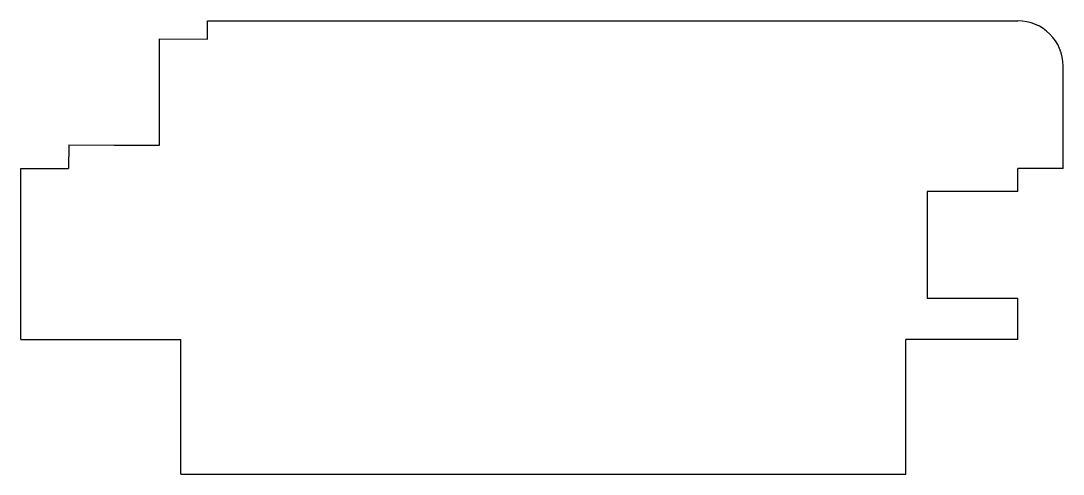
# Model space of a CAD drawing. Extents: x 0 to 196, y 0 to 85.
import ezdxf

# ---------------------------------------------------------------- set-up
doc = ezdxf.new("R2010")
doc.units = 0
doc.header["$MEASUREMENT"] = 0
doc.layers.add('VISIBLE', color=7, linetype='CONTINUOUS')

msp = doc.modelspace()

# ---------------------------------------------------------------- linework, layer by layer
at = {"layer": 'VISIBLE'}
for p, q in [((35, 85), (187, 85)), ((35, 81.56), (35, 85)), ((26, 81.63), (35, 81.56)), ((26, 61.7), (26, 81.63)), ((195.5, 57.33), (195.5, 76.5)), ((9, 61.77), (8.96, 57.33)), ((9, 61.77), (17.5, 61.7)), ((17.5, 61.7), (26, 61.7)), ((0, 25.25), (0, 57.33)), ((0, 57.33), (8.96, 57.33)), ((187, 53), (187, 57.33)), ((195.5, 57.33), (187, 57.33)), ((170, 53), (170, 33)), ((187, 53), (170, 53)), ((170, 33), (187, 33)), ((187, 25.25), (187, 33)), ((0, 25.25), (30, 25.25)), ((30, 0), (30, 25.25)), ((166, 0), (166, 25.25)), ((187, 25.25), (166, 25.25)), ((30, 0), (166, 0))]:
    msp.add_line(p, q, dxfattribs=at)
msp.add_arc((187, 76.5), 8.5, 0, 90, dxfattribs=at)

doc.saveas('drawing.dxf')
